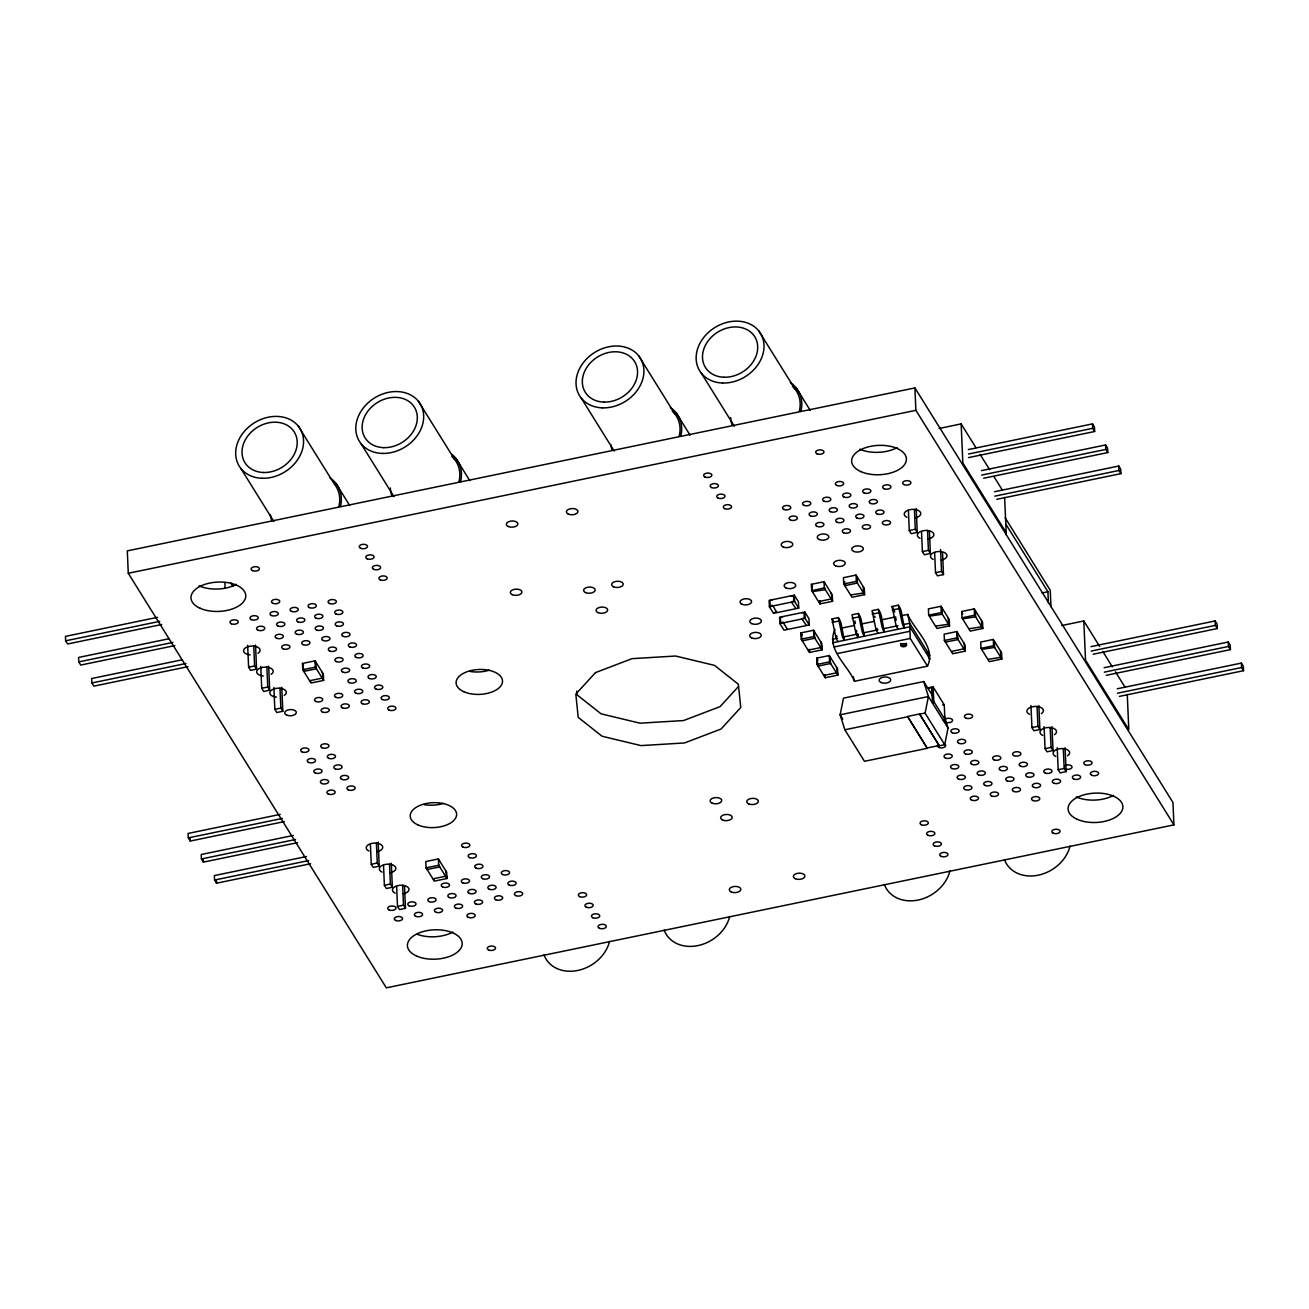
<?xml version="1.0" encoding="UTF-8"?>
<svg xmlns="http://www.w3.org/2000/svg" width="1309" height="1309" viewBox="0 0 1309 1309"><rect width="100%" height="100%" fill="white"/><g stroke="black" fill="none" stroke-linecap="round" stroke-linejoin="round"><path stroke-width="1.5" d="M834.962 629.482C825.75 649.117 847.725 665.021 854.499 681.269L927.492 666.166L910.246 638.465L909.69 623.28L907.71 614.428L901.819 615.655M944.705 744.706L925.087 713.176L928.408 696.535L923.712 681.547L843.471 698.155L840.133 714.796L844.845 729.768L864.464 761.298L927.279 748.306L907.644 716.432L919.654 713.961L939.289 745.819L944.705 744.706L948.043 728.066L944.509 716.825M927.492 666.166C936.54 647.088 914.435 630.333 907.71 614.428M943.282 719.786L943.674 721.063L944.918 719.459L944.247 704.831L933.104 686.947L933.824 701.608L932.581 703.211L931.55 687.438L927.639 688.256M738.456 686.571L720.065 706.631L683.543 720.555L639.986 723.19L601.06 713.83L577.22 694.981L576.827 691.087M914.909 387.922L127.3 550.876L128.282 573.277L386.319 987.837L1173.928 824.883L1172.946 802.482L914.909 387.922L915.891 410.322L1173.928 824.883M128.282 573.277L915.891 410.322M939.126 428.468L961.15 423.903L975.925 447.662M157.538 617.324L65.45 636.37L65.646 640.821L67.61 643.979L161.711 624.508M968.365 449.56L1092.491 423.887L1094.455 427.045L1094.651 431.495L968.529 457.594M65.646 640.821L159.747 621.35M968.562 454.01L1092.688 428.321L1094.651 431.495M168.665 638.808L78.573 657.445L78.769 661.896L80.733 665.054L174.833 645.599M981.488 470.635L1105.614 444.962L1107.578 448.12L1107.774 452.57L983.648 478.243M78.769 661.896L172.853 642.424M981.685 475.085L1105.81 449.412L1107.774 452.57M181.771 659.883L91.679 678.52L91.875 682.971L93.855 686.129L187.94 666.674M994.611 491.709L1118.737 466.037L1120.7 469.195L1120.897 473.645L996.771 499.318M91.875 682.971L185.976 663.499M994.791 496.16L1118.933 470.487L1120.897 473.645M248.612 667.197L254.617 665.97L256.58 669.128L250.575 670.372L248.612 667.197L247.646 645.321M909.28 530.521L915.286 529.278L917.249 532.436L911.244 533.679L909.28 530.521L908.397 510.477M302.477 663.45L315.093 660.832L323.356 674.102L323.634 680.418L311.018 683.02L302.755 669.75L302.477 663.45L303.524 665.103M302.755 669.75L315.371 667.132L323.634 680.418M261.718 688.289L267.74 687.045L269.703 690.203L263.698 691.447L261.718 688.289L260.769 666.396M922.403 551.596L928.408 550.353L930.372 553.511L924.367 554.754L922.403 551.596L921.52 531.552M811.416 584.321L824.032 581.703L832.295 594.99L832.573 601.289L819.958 603.891L811.695 590.621L811.416 584.321L812.447 585.974M856.053 575.076L843.454 577.694L843.732 583.994L851.995 597.264L864.594 594.662L864.316 588.363L856.053 575.076L856.331 581.376L864.594 594.662M811.695 590.621L824.31 588.003L832.573 601.289M843.732 583.994L856.331 581.376M794.334 595.17L769.103 600.389L769.381 606.689L773.504 613.332L798.735 608.112L798.457 601.796L794.334 595.17L794.596 601.469L798.735 608.112M769.381 606.689L794.596 601.469M274.841 709.363L280.846 708.12L282.809 711.278L276.804 712.521L274.841 709.363L273.892 687.47M935.51 572.671L941.515 571.428L943.494 574.586L937.489 575.829L935.51 572.671L934.642 552.627M774.274 612.465L776.63 611.974L772.506 605.331L770.134 605.822L769.921 600.929L772.261 599.735M804.822 612.023L779.591 617.243L779.869 623.542L784.009 630.185L809.224 624.966L808.946 618.666L804.822 612.023L805.1 618.323L809.224 624.966M779.869 623.542L805.1 618.323M838.038 641.639L836.958 639.888A6.365 1.554 78.3 0 1 835.24 634.292L832 618.928L838.3 617.619L839.609 619.73A6.349 1.554 78.3 0 1 841.638 626.275L844.338 640.33L843.258 638.596A6.365 1.554 78.3 0 1 841.54 632.983L838.3 617.619M858.328 613.479L861.567 628.844A6.365 1.554 78.3 0 0 863.286 634.456L864.365 636.19L861.649 622.135A6.349 1.554 78.3 0 0 859.637 615.59L858.328 613.479L852.012 614.788L855.252 630.153A6.365 1.554 78.3 0 0 856.986 635.749L858.049 637.499L857.902 633.998M878.339 609.339L881.579 624.704A6.365 1.554 78.3 0 0 883.313 630.3L884.377 632.051L881.677 617.995A6.349 1.554 78.3 0 0 879.664 611.45L878.339 609.339L872.039 610.649L875.279 626.013A6.365 1.554 78.3 0 0 876.997 631.609L878.077 633.36M898.089 629.22L897.025 627.469A6.365 1.554 78.3 0 1 895.307 621.857L892.067 606.492L898.367 605.2L899.676 607.311A6.349 1.554 78.3 0 1 901.688 613.839L904.404 627.911L903.325 626.16A6.365 1.554 78.3 0 1 901.606 620.564L898.367 605.2M832.148 622.429L838.464 621.12M852.175 618.29L858.475 616.981M872.187 614.15L878.503 612.841M892.214 609.994L898.514 608.701M800.961 632.869L813.576 630.267L821.839 643.537L822.117 649.837L809.502 652.438L801.239 639.168L800.961 632.869L801.992 634.521M941.007 606.28L928.408 608.881L928.67 615.181L936.933 628.451L949.549 625.849L949.27 619.55L941.007 606.28L941.286 612.579L949.549 625.849M840.869 628.255L854.63 625.407M860.52 624.197L874.297 621.35M882.151 619.713L893.949 617.275M801.239 639.168L813.854 636.567L822.117 649.837M928.67 615.181L941.286 612.579M1041.997 592.961L1047.92 591.733L1048.378 602.582M961.673 611.516L974.289 608.898L982.552 622.184L982.83 628.484L970.214 631.085L961.951 617.815L961.673 611.516L962.737 613.872M837.564 638.203L832.442 639.267L833.178 640.445M884.229 628.549L897.941 625.718M904.241 624.409L909.69 623.28L929.832 655.645M961.951 617.815L974.567 615.197L982.83 628.484M834.177 646.957L909.297 631.413M837.253 653.567L910.246 638.465M816.701 658.165L829.317 655.547L837.58 668.834L837.858 675.133L825.243 677.735L816.98 664.465L816.701 658.165L817.732 659.818M956.748 631.56L944.149 634.178L944.411 640.477L952.674 653.747L965.289 651.146L965.011 644.846L956.748 631.56L957.026 637.859L965.289 651.146M816.98 664.465L829.595 661.847L837.858 675.133M944.411 640.477L957.026 637.859M993.302 639.463L980.703 642.064L980.981 648.38L989.244 661.65L1001.843 659.049L1001.581 652.733L993.302 639.463L993.58 645.762L1001.843 659.049M1061.779 625.522L1083.803 620.973L1099.642 646.417M980.981 648.38L993.58 645.762M280.208 814.378L188.103 833.44L188.3 837.875L190.263 841.049L284.364 821.577M1091.019 646.63L1215.145 620.941L1217.125 624.098L1217.321 628.549L1093.195 654.238M188.3 837.875L282.4 818.42M1091.215 651.064L1215.341 625.391L1217.321 628.549M927.623 687.814L933.17 687.061M293.314 835.453L201.226 854.515L201.422 858.966L203.386 862.124L297.487 842.652M1104.141 667.705L1228.267 642.015L1230.231 645.173L1230.427 649.624L1106.301 675.313M942.627 704.847L944.247 704.831M201.422 858.966L295.523 839.494M1104.338 672.139L1228.464 646.466L1230.427 649.624M844.845 729.768L907.661 716.776L927.279 748.306M919.654 713.961L925.087 713.176M306.437 856.528L214.349 875.59L214.545 880.041L216.509 883.199L310.609 863.727M1117.264 688.779L1241.39 663.09L1243.354 666.248L1243.55 670.699L1119.424 696.388M214.545 880.041L308.629 860.569M1117.461 693.214L1241.586 667.541L1243.55 670.699M927.263 747.963L939.273 745.492M371.265 864.267L377.27 863.024L379.234 866.182L373.229 867.425L371.265 864.267L370.398 844.37M1031.934 727.575L1037.939 726.331L1039.902 729.489L1033.897 730.733L1031.934 727.575L1030.968 705.535M438.4 858.949L425.801 861.551L426.079 867.851L434.343 881.137L446.942 878.519L446.664 872.219L438.4 858.949L438.679 865.249L446.942 878.519M426.079 867.851L438.679 865.249M384.388 885.342L390.393 884.099L392.356 887.257L386.351 888.5L384.388 885.342L383.521 865.445M1045.057 748.65L1051.062 747.406L1053.025 750.564L1047.02 751.808L1045.057 748.65L1044.091 726.61M397.494 906.417L403.499 905.174L405.479 908.331L399.474 909.575L397.494 906.417L396.627 886.52M1058.179 769.725L1064.184 768.481L1066.148 771.639L1060.143 772.883L1058.179 769.725L1057.214 747.684M980.146 454.452L989.653 469.718M993.875 476.492L1002.334 490.073M1102.816 651.506L1112.306 666.772M1115.481 671.861L1124.987 687.127M1005.148 517.808L1050.243 590.277L1050.963 606.738M1005.819 524.107L1047.92 591.733M1006.146 532.583L962.851 463.026L961.15 423.903M796.314 388.02L810.14 410.224M758.811 330.932L794.956 389.018M944.64 640.183L945.458 642.13L958.057 639.528L957.043 632.672L957.779 633.229M952.396 652.635L951.61 651.391L964.226 648.773L965.011 650.033L963.98 643.177M929.979 659.147L909.837 626.782L832.589 642.768L833.293 643.881M892.067 606.492L893.376 608.603M923.712 681.547L933.006 696.486M933.824 701.608L944.918 719.459M948.043 728.066L928.408 696.535L840.133 714.796L842.751 719.001M877.046 628.467L877.914 629.858L863.891 632.754L864.038 636.256M919.671 714.289L939.289 745.819M701.362 373.229L734.316 426.194M824.31 582.816L825.063 583.372M824.523 587.725L825.341 589.672L812.693 591.57M812.48 586.677L811.711 585.434L811.924 590.326M832 618.928L833.309 621.039M819.663 602.778L818.894 601.535L831.51 598.917L832.279 600.16L831.264 593.321M676.197 412.875L690.023 435.079M638.677 355.786L674.839 413.873M802.024 635.225L801.255 633.981L802.27 640.837L814.885 638.219L813.854 631.38L814.607 631.92M817.765 660.521L816.996 659.278L818.01 666.117L830.626 663.516L829.595 656.66L830.348 657.216M809.207 651.326L808.438 650.082L821.054 647.48L821.823 648.724L820.808 641.885M824.948 676.622L824.179 675.379L836.795 672.777L837.564 674.02L836.549 667.165M581.229 398.083L614.199 451.049M455.974 458.428L469.8 480.648M418.455 401.356L454.616 459.443M361.006 443.653L393.976 496.602M335.857 483.283L349.683 505.503M298.337 426.21L334.499 484.297A35.719 28.88 -31.9 0 1 338.884 506.452M240.889 468.507L273.843 521.457M438.695 860.062L439.448 860.602M438.908 864.971L439.709 866.902L427.11 869.52L426.292 867.572M310.74 681.907L309.955 680.664L322.57 678.046L323.339 679.289L322.325 672.45M434.048 880.024L433.279 878.781L445.878 876.163L446.664 877.406L445.633 870.567M230.777 582.947L232.887 586.334M836.942 636.616L836.533 635.552M856.757 632.002L856.331 630.316M853.173 676.655L854.499 681.269M895.634 616.866L896.125 620.319M1241.39 663.09L1241.586 667.541M1228.267 642.015L1228.464 646.466M1215.145 620.941L1215.341 625.391M1118.737 466.037L1118.933 470.487M1127.262 694.441L1128.8 729.637L1085.521 660.096L1083.803 620.973M1105.614 444.962L1105.81 449.412M1092.491 423.887L1092.688 428.321M1065.101 747.766L1066.148 771.639M1063.317 748.584L1064.184 768.481M1051.978 726.691L1053.025 750.564M1050.194 727.509L1051.062 747.406M1038.871 705.616L1039.902 729.489M1037.072 706.435L1037.939 726.331M1004.608 497.371L1006.294 534.956M1000.534 651.08L1000.812 657.38L988.18 659.294M994.349 641.115L994.611 647.431L981.979 649.329M981.521 620.515L981.799 626.815L969.151 628.729M975.32 610.567L975.598 616.866L962.949 618.781M974.289 608.898L974.567 615.197M948.24 617.881L948.518 624.197L935.87 626.095M942.529 552.693L943.494 574.586M940.566 549.535L941.515 571.428M942.038 607.932L942.316 614.232L929.685 616.146M929.423 531.618L930.372 553.511M927.541 530.456L928.408 550.353M929.046 655.04L929.194 658.542M916.218 508.563L917.249 532.436M914.418 509.381L915.286 529.278M863.286 586.694L863.564 592.993L850.932 594.908M857.1 576.745L857.362 583.045L844.763 585.647L844.583 581.687M857.739 637.565L857.591 634.063L843.863 636.894L844.027 640.396M829.317 655.547L829.595 661.847M824.032 581.703L824.31 588.003M825.112 674.593L825.243 677.735M819.81 600.749L819.958 603.891M813.576 630.267L813.854 636.567M809.355 649.297L809.502 652.438M806.049 624.917L801.942 618.977L804.282 617.799L804.07 612.89L801.664 612.677M795.545 608.063L791.454 602.124L793.778 600.929L793.565 596.037L791.176 595.824M787.134 628.827L782.995 622.2L780.639 622.691L780.409 617.783L782.749 616.588M404.514 886.308L405.479 908.331M402.632 885.146L403.499 905.174M391.309 863.22L392.356 887.257M389.509 864.071L390.393 884.099M378.186 842.145L379.234 866.182M376.403 842.996L377.27 863.024M316.123 662.501L315.387 661.945L316.402 668.801L303.786 671.402L302.772 664.563M315.093 660.832L315.371 667.132M281.762 687.241L282.809 711.278M279.979 688.076L280.846 708.12M268.656 666.166L269.703 690.203M266.856 667.001L267.74 687.045M255.533 645.092L256.58 669.128M253.733 645.926L254.617 665.97M224.853 582.554L225.115 588.412M216.378 880.237L216.509 883.199M203.255 859.162L203.386 862.124M190.132 838.087L190.263 841.049M1064.822 765.732A4.156 2.225 -2.5 0 1 1070.68 765.389A4.156 2.225 -2.5 0 1 1071.007 768.514A4.156 2.225 -2.5 0 1 1065.15 768.874M944.345 743.937A4.156 2.225 -2.5 0 1 942.873 747.766A4.156 2.225 -2.5 0 1 937.522 745.345M933.202 559.434A8.296 4.451 -2.5 0 1 933.612 552.611A8.296 4.451 -2.5 0 1 946.047 553.625A8.296 4.451 -2.5 0 1 941.318 560.105M920.08 538.359A8.296 4.451 -2.5 0 1 920.489 531.536A8.296 4.451 -2.5 0 1 932.924 532.55A8.296 4.451 -2.5 0 1 928.196 539.03M1113.534 795.381A27.407 14.677 -2.5 0 1 1076.243 796.919M452.865 932.073A27.407 14.677 -2.5 0 1 417.096 934.25M236.405 584.321A27.407 14.677 -2.5 0 1 199.115 585.859M897.074 447.629A27.407 14.677 -2.5 0 1 859.784 449.167M395.187 893.196A8.296 4.451 -2.5 0 1 395.596 886.357A8.296 4.451 -2.5 0 1 408.032 887.371A8.296 4.451 -2.5 0 1 403.303 893.851M382.064 872.121A8.296 4.451 -2.5 0 1 382.473 865.282A8.296 4.451 -2.5 0 1 394.909 866.296A8.296 4.451 -2.5 0 1 390.18 872.776M368.942 851.03A8.296 4.451 -2.5 0 1 369.351 844.207A8.296 4.451 -2.5 0 1 381.786 845.221A8.296 4.451 -2.5 0 1 377.057 851.701M276.346 697.059A8.296 4.451 -2.5 0 1 270.358 691.217A8.296 4.451 -2.5 0 1 282.433 688.73A8.296 4.451 -2.5 0 1 284.233 695.423M263.24 675.968A8.296 4.451 -2.5 0 1 257.235 670.143A8.296 4.451 -2.5 0 1 269.327 667.655A8.296 4.451 -2.5 0 1 271.11 674.348M250.117 654.893A8.296 4.451 -2.5 0 1 244.128 649.068A8.296 4.451 -2.5 0 1 256.204 646.581A8.296 4.451 -2.5 0 1 258.004 653.273M906.957 517.284A8.296 4.451 -2.5 0 1 907.366 510.461A8.296 4.451 -2.5 0 1 919.802 511.475A8.296 4.451 -2.5 0 1 915.073 517.955M489.239 670.192A23.235 12.452 -2.5 0 1 469.718 671.37M443.342 803.399A23.235 12.452 -2.5 0 1 423.821 804.577M1029.61 714.354A8.296 4.451 -2.5 0 1 1028.972 708.087A8.296 4.451 -2.5 0 1 1040.688 707.367A8.296 4.451 -2.5 0 1 1041.326 713.634M1042.733 735.429A8.296 4.451 -2.5 0 1 1042.095 729.162A8.296 4.451 -2.5 0 1 1053.81 728.442A8.296 4.451 -2.5 0 1 1054.449 734.709M1055.856 756.504A8.296 4.451 -2.5 0 1 1055.218 750.237A8.296 4.451 -2.5 0 1 1066.917 749.517A8.296 4.451 -2.5 0 1 1067.571 755.784M906.368 643.194A2.945 1.571 -2.5 0 1 903.734 645.353A2.945 1.571 -2.5 0 1 900.707 643.537M927.328 652.406A6.349 1.554 78.3 0 1 927.525 652.635M854.842 620.908A6.349 1.554 78.3 0 1 855.35 623.428M873.561 613.103A6.349 1.554 78.3 0 1 873.757 613.512M874.707 616.146A6.349 1.554 78.3 0 1 875.017 617.39M894.374 610.845A6.349 1.554 78.3 0 1 894.718 612.007M451.687 454.239A37.421 30.254 -31.9 0 1 460.572 481.647M391.915 495.849A37.421 30.254 -31.9 0 1 390.344 487.946M451.998 456.677A35.719 28.88 -31.9 0 1 459.001 481.597M329.917 477.916A37.421 30.254 -31.9 0 1 340.455 506.501M271.797 520.704A37.421 30.254 -31.9 0 1 270.39 514.83M609.569 941.335A35.719 28.88 -31.9 0 1 577.76 970.46A35.719 28.88 -31.9 0 1 544.02 954.899M729.686 916.48A35.719 28.88 -31.9 0 1 697.893 945.605A35.719 28.88 -31.9 0 1 664.138 930.044M949.909 870.927A35.719 28.88 -31.9 0 1 918.116 900.036A35.719 28.88 -31.9 0 1 884.36 884.475M1070.026 846.072A35.719 28.88 -31.9 0 1 1038.233 875.181A35.719 28.88 -31.9 0 1 1004.478 859.62M790.391 382.653A37.421 30.254 -31.9 0 1 800.912 411.239M732.271 425.441A37.421 30.254 -31.9 0 1 730.7 417.522M792.354 386.253A35.719 28.88 -31.9 0 1 799.341 411.19M670.273 407.508A37.421 30.254 -31.9 0 1 680.795 436.093M612.137 450.296A37.421 30.254 -31.9 0 1 610.747 444.422M672.221 411.108A35.719 28.88 -31.9 0 1 679.224 436.044M595.513 672.597L575.813 694.081L578.202 717.381L602.042 736.231L640.968 745.606L684.509 742.956L721.046 729.031L740.747 707.531L738.358 684.247L714.518 665.381L675.591 656.022L632.034 658.656L595.513 672.597M462.977 847.07A4.156 2.225 -2.5 0 0 469.8 845.647A4.156 2.225 -2.5 0 0 464.45 843.241A4.156 2.225 -2.5 0 0 462.977 847.07M877.112 513.962A4.156 2.225 -2.5 0 0 883.935 512.555A4.156 2.225 -2.5 0 0 878.584 510.15A4.156 2.225 -2.5 0 0 877.112 513.962M837.073 522.242A4.156 2.225 -2.5 0 0 843.896 520.835A4.156 2.225 -2.5 0 0 838.545 518.429A4.156 2.225 -2.5 0 0 837.073 522.242M389.117 909.935A4.156 2.225 -2.5 0 0 395.94 908.511A4.156 2.225 -2.5 0 0 390.589 906.106A4.156 2.225 -2.5 0 0 389.117 909.935M395.678 920.472A4.156 2.225 -2.5 0 0 402.501 919.049A4.156 2.225 -2.5 0 0 397.151 916.644A4.156 2.225 -2.5 0 0 395.678 920.472M863.989 492.888A4.156 2.225 -2.5 0 0 870.812 491.48A4.156 2.225 -2.5 0 0 865.462 489.075A4.156 2.225 -2.5 0 0 863.989 492.888M870.55 503.425A4.156 2.225 -2.5 0 0 877.374 502.018A4.156 2.225 -2.5 0 0 872.023 499.613A4.156 2.225 -2.5 0 0 870.55 503.425M857.084 518.102A4.156 2.225 -2.5 0 0 863.907 516.695A4.156 2.225 -2.5 0 0 858.557 514.29A4.156 2.225 -2.5 0 0 857.084 518.102M429.156 901.639A4.156 2.225 -2.5 0 0 435.979 900.232A4.156 2.225 -2.5 0 0 430.628 897.827A4.156 2.225 -2.5 0 0 429.156 901.639M509.234 885.08A4.156 2.225 -2.5 0 0 516.057 883.657A4.156 2.225 -2.5 0 0 510.706 881.252A4.156 2.225 -2.5 0 0 509.234 885.08M978.51 774.895A4.156 2.225 -2.5 0 0 985.333 773.488A4.156 2.225 -2.5 0 0 979.983 771.083A4.156 2.225 -2.5 0 0 978.51 774.895M971.949 764.358A4.156 2.225 -2.5 0 0 978.772 762.951A4.156 2.225 -2.5 0 0 973.421 760.545A4.156 2.225 -2.5 0 0 971.949 764.358M469.538 857.608A4.156 2.225 -2.5 0 0 476.361 856.184A4.156 2.225 -2.5 0 0 471.011 853.779A4.156 2.225 -2.5 0 0 469.538 857.608M1085.161 764.718A4.156 2.225 -2.5 0 0 1091.984 763.311A4.156 2.225 -2.5 0 0 1086.65 760.905A4.156 2.225 -2.5 0 0 1085.161 764.718M308.613 762.427A4.156 2.225 -2.5 0 0 315.436 761.02A4.156 2.225 -2.5 0 0 310.086 758.615A4.156 2.225 -2.5 0 0 308.613 762.427M373.736 569.35A4.156 2.225 -2.5 0 0 380.559 567.926A4.156 2.225 -2.5 0 0 375.208 565.521A4.156 2.225 -2.5 0 0 373.736 569.35M853.664 551.4A5.809 3.109 -2.5 0 0 863.22 549.42A5.809 3.109 -2.5 0 0 855.742 546.049A5.809 3.109 -2.5 0 0 853.664 551.4M883.673 524.5A4.156 2.225 -2.5 0 0 890.496 523.093A4.156 2.225 -2.5 0 0 885.146 520.687A4.156 2.225 -2.5 0 0 883.673 524.5M367.175 558.812A4.156 2.225 -2.5 0 0 373.998 557.389A4.156 2.225 -2.5 0 0 368.647 554.983A4.156 2.225 -2.5 0 0 367.175 558.812M863.645 528.64A4.156 2.225 -2.5 0 0 870.469 527.232A4.156 2.225 -2.5 0 0 865.118 524.827A4.156 2.225 -2.5 0 0 863.645 528.64M360.613 548.275A4.156 2.225 -2.5 0 0 367.436 546.851A4.156 2.225 -2.5 0 0 362.086 544.446A4.156 2.225 -2.5 0 0 360.613 548.275M884 488.748A4.156 2.225 -2.5 0 0 890.84 487.341A4.156 2.225 -2.5 0 0 885.489 484.935A4.156 2.225 -2.5 0 0 884 488.748M904.028 484.608A4.156 2.225 -2.5 0 0 910.851 483.185A4.156 2.225 -2.5 0 0 905.501 480.779A4.156 2.225 -2.5 0 0 904.028 484.608M321.719 783.502A4.156 2.225 -2.5 0 0 328.559 782.095A4.156 2.225 -2.5 0 0 323.208 779.689A4.156 2.225 -2.5 0 0 321.719 783.502M993.973 759.809A4.156 2.225 -2.5 0 0 1000.796 758.386A4.156 2.225 -2.5 0 0 995.445 755.98A4.156 2.225 -2.5 0 0 993.973 759.809M469.195 893.36A4.156 2.225 -2.5 0 0 476.018 891.953A4.156 2.225 -2.5 0 0 470.667 889.547A4.156 2.225 -2.5 0 0 469.195 893.36M843.618 532.779A4.156 2.225 -2.5 0 0 850.457 531.372A4.156 2.225 -2.5 0 0 845.107 528.967A4.156 2.225 -2.5 0 0 843.618 532.779M449.167 897.499A4.156 2.225 -2.5 0 0 456.007 896.092A4.156 2.225 -2.5 0 0 450.656 893.687A4.156 2.225 -2.5 0 0 449.167 897.499M328.281 794.039A4.156 2.225 -2.5 0 0 335.104 792.632A4.156 2.225 -2.5 0 0 329.753 790.227A4.156 2.225 -2.5 0 0 328.281 794.039M1013.984 755.669A4.156 2.225 -2.5 0 0 1020.807 754.246A4.156 2.225 -2.5 0 0 1015.457 751.841A4.156 2.225 -2.5 0 0 1013.984 755.669M1045.122 773.014A4.156 2.225 -2.5 0 0 1051.945 771.59A4.156 2.225 -2.5 0 0 1046.595 769.185A4.156 2.225 -2.5 0 0 1045.122 773.014M488.633 950.007A4.156 2.225 -2.5 0 0 495.457 948.583A4.156 2.225 -2.5 0 0 490.106 946.178A4.156 2.225 -2.5 0 0 488.633 950.007M468.295 917.331A4.156 2.225 -2.5 0 0 475.118 915.924A4.156 2.225 -2.5 0 0 469.767 913.518A4.156 2.225 -2.5 0 0 468.295 917.331M315.158 772.964A4.156 2.225 -2.5 0 0 321.998 771.557A4.156 2.225 -2.5 0 0 316.647 769.152A4.156 2.225 -2.5 0 0 315.158 772.964M455.728 908.037A4.156 2.225 -2.5 0 0 462.552 906.63A4.156 2.225 -2.5 0 0 457.217 904.224A4.156 2.225 -2.5 0 0 455.728 908.037M475.756 903.897A4.156 2.225 -2.5 0 0 482.579 902.49A4.156 2.225 -2.5 0 0 477.229 900.085A4.156 2.225 -2.5 0 0 475.756 903.897M380.281 579.887A4.156 2.225 -2.5 0 0 387.12 578.463A4.156 2.225 -2.5 0 0 381.77 576.058A4.156 2.225 -2.5 0 0 380.281 579.887M489.222 889.22A4.156 2.225 -2.5 0 0 496.046 887.797A4.156 2.225 -2.5 0 0 490.695 885.391A4.156 2.225 -2.5 0 0 489.222 889.22M965.731 718.068A4.156 2.225 -2.5 0 0 972.554 716.661A4.156 2.225 -2.5 0 0 967.204 714.256A4.156 2.225 -2.5 0 0 965.731 718.068M476.1 868.145A4.156 2.225 -2.5 0 0 482.923 866.722A4.156 2.225 -2.5 0 0 477.572 864.316A4.156 2.225 -2.5 0 0 476.1 868.145M952.265 732.745A4.156 2.225 -2.5 0 0 959.088 731.338A4.156 2.225 -2.5 0 0 953.737 728.933A4.156 2.225 -2.5 0 0 952.265 732.745M803.922 505.323A4.156 2.225 -2.5 0 0 810.746 503.9A4.156 2.225 -2.5 0 0 805.411 501.494A4.156 2.225 -2.5 0 0 803.922 505.323M482.661 878.683A4.156 2.225 -2.5 0 0 489.484 877.259A4.156 2.225 -2.5 0 0 484.134 874.854A4.156 2.225 -2.5 0 0 482.661 878.683M991.617 795.97A4.156 2.225 -2.5 0 0 998.456 794.563A4.156 2.225 -2.5 0 0 993.106 792.158A4.156 2.225 -2.5 0 0 991.617 795.97M502.672 874.543A4.156 2.225 -2.5 0 0 509.496 873.119A4.156 2.225 -2.5 0 0 504.145 870.714A4.156 2.225 -2.5 0 0 502.672 874.543M985.072 785.433A4.156 2.225 -2.5 0 0 991.895 784.026A4.156 2.225 -2.5 0 0 986.544 781.62A4.156 2.225 -2.5 0 0 985.072 785.433M1007.079 780.884A4.156 2.225 -2.5 0 0 1013.919 779.46A4.156 2.225 -2.5 0 0 1008.568 777.055A4.156 2.225 -2.5 0 0 1007.079 780.884M945.36 757.96A4.156 2.225 -2.5 0 0 952.199 756.553A4.156 2.225 -2.5 0 0 946.849 754.148A4.156 2.225 -2.5 0 0 945.36 757.96M1027.107 776.744A4.156 2.225 -2.5 0 0 1033.93 775.321A4.156 2.225 -2.5 0 0 1028.579 772.915A4.156 2.225 -2.5 0 0 1027.107 776.744M409.128 905.779A4.156 2.225 -2.5 0 0 415.967 904.372A4.156 2.225 -2.5 0 0 410.617 901.966A4.156 2.225 -2.5 0 0 409.128 905.779M965.388 753.82A4.156 2.225 -2.5 0 0 972.211 752.413A4.156 2.225 -2.5 0 0 966.86 750.008A4.156 2.225 -2.5 0 0 965.388 753.82M1053.68 783.142A4.156 2.225 -2.5 0 0 1060.519 781.718A4.156 2.225 -2.5 0 0 1055.169 779.313A4.156 2.225 -2.5 0 0 1053.68 783.142M1073.707 778.986A4.156 2.225 -2.5 0 0 1080.53 777.579A4.156 2.225 -2.5 0 0 1075.18 775.173A4.156 2.225 -2.5 0 0 1073.707 778.986M958.826 743.283A4.156 2.225 -2.5 0 0 965.649 741.876A4.156 2.225 -2.5 0 0 960.299 739.47A4.156 2.225 -2.5 0 0 958.826 743.283M442.622 886.962A4.156 2.225 -2.5 0 0 449.445 885.555A4.156 2.225 -2.5 0 0 444.095 883.15A4.156 2.225 -2.5 0 0 442.622 886.962M462.633 882.822A4.156 2.225 -2.5 0 0 469.456 881.415A4.156 2.225 -2.5 0 0 464.106 879.01A4.156 2.225 -2.5 0 0 462.633 882.822M1000.534 770.346A4.156 2.225 -2.5 0 0 1007.357 768.923A4.156 2.225 -2.5 0 0 1002.007 766.518A4.156 2.225 -2.5 0 0 1000.534 770.346M1020.545 766.207A4.156 2.225 -2.5 0 0 1027.369 764.783A4.156 2.225 -2.5 0 0 1022.018 762.378A4.156 2.225 -2.5 0 0 1020.545 766.207M515.795 895.618A4.156 2.225 -2.5 0 0 522.618 894.194A4.156 2.225 -2.5 0 0 517.268 891.789A4.156 2.225 -2.5 0 0 515.795 895.618M751.611 637.941A5.809 3.109 -2.5 0 0 761.167 635.961A5.809 3.109 -2.5 0 0 753.673 632.591A5.809 3.109 -2.5 0 0 751.611 637.941M945.703 722.208A4.156 2.225 -2.5 0 0 952.527 720.801A4.156 2.225 -2.5 0 0 947.192 718.396A4.156 2.225 -2.5 0 0 945.703 722.208M272.828 603.302A4.156 2.225 -2.5 0 0 279.668 601.895A4.156 2.225 -2.5 0 0 274.317 599.489A4.156 2.225 -2.5 0 0 272.828 603.302M291.4 611.352A4.156 2.225 -2.5 0 0 298.239 609.945A4.156 2.225 -2.5 0 0 292.889 607.54A4.156 2.225 -2.5 0 0 291.4 611.352M1091.722 775.272A4.156 2.225 -2.5 0 0 1098.546 773.848A4.156 2.225 -2.5 0 0 1093.195 771.443A4.156 2.225 -2.5 0 0 1091.722 775.272M795.25 878.699A5.809 3.109 -2.5 0 0 804.806 876.735A5.809 3.109 -2.5 0 0 797.312 873.365A5.809 3.109 -2.5 0 0 795.25 878.699M568.302 514.093A5.809 3.109 -2.5 0 0 577.858 512.114A5.809 3.109 -2.5 0 0 570.364 508.743A5.809 3.109 -2.5 0 0 568.302 514.093M508.236 526.513A5.809 3.109 -2.5 0 0 517.791 524.533A5.809 3.109 -2.5 0 0 510.314 521.178A5.809 3.109 -2.5 0 0 508.236 526.513M495.767 899.758A4.156 2.225 -2.5 0 0 502.607 898.334A4.156 2.225 -2.5 0 0 497.256 895.929A4.156 2.225 -2.5 0 0 495.767 899.758M613.561 586.808A5.809 3.109 -2.5 0 0 623.117 584.828A5.809 3.109 -2.5 0 0 615.623 581.458A5.809 3.109 -2.5 0 0 613.561 586.808M271.388 615.492A4.156 2.225 -2.5 0 0 278.212 614.085A4.156 2.225 -2.5 0 0 272.861 611.679A4.156 2.225 -2.5 0 0 271.388 615.492M731.191 891.953A5.809 3.109 -2.5 0 0 740.747 889.989A5.809 3.109 -2.5 0 0 733.253 886.618A5.809 3.109 -2.5 0 0 731.191 891.953M951.921 768.498A4.156 2.225 -2.5 0 0 958.744 767.09A4.156 2.225 -2.5 0 0 953.394 764.685A4.156 2.225 -2.5 0 0 951.921 768.498M1033.668 787.282A4.156 2.225 -2.5 0 0 1040.491 785.858A4.156 2.225 -2.5 0 0 1035.141 783.453A4.156 2.225 -2.5 0 0 1033.668 787.282M342.434 707.858A4.156 2.225 -2.5 0 0 349.258 706.435A4.156 2.225 -2.5 0 0 343.907 704.029A4.156 2.225 -2.5 0 0 342.434 707.858M1013.641 791.421A4.156 2.225 -2.5 0 0 1020.464 789.998A4.156 2.225 -2.5 0 0 1015.13 787.593A4.156 2.225 -2.5 0 0 1013.641 791.421M349.339 682.644A4.156 2.225 -2.5 0 0 356.163 681.22A4.156 2.225 -2.5 0 0 350.812 678.815A4.156 2.225 -2.5 0 0 349.339 682.644M257.922 630.185A4.156 2.225 -2.5 0 0 264.745 628.762A4.156 2.225 -2.5 0 0 259.395 626.356A4.156 2.225 -2.5 0 0 257.922 630.185M921.421 824.768A4.156 2.225 -2.5 0 0 928.245 823.361A4.156 2.225 -2.5 0 0 922.894 820.956A4.156 2.225 -2.5 0 0 921.421 824.768M1077.225 819.319A27.407 14.677 -2.5 0 0 1122.304 809.993A27.407 14.677 -2.5 0 0 1086.961 794.105A27.407 14.677 -2.5 0 0 1077.225 819.319M355.884 693.181A4.156 2.225 -2.5 0 0 362.724 691.757A4.156 2.225 -2.5 0 0 357.373 689.352A4.156 2.225 -2.5 0 0 355.884 693.181M286.655 715.107A5.809 3.109 -2.5 0 0 296.21 713.127A5.809 3.109 -2.5 0 0 288.716 709.756A5.809 3.109 -2.5 0 0 286.655 715.107M416.54 956.012A27.407 14.677 -2.5 0 0 461.619 946.685A27.407 14.677 -2.5 0 0 426.292 930.797A27.407 14.677 -2.5 0 0 416.54 956.012M200.097 608.26A27.407 14.677 -2.5 0 0 245.176 598.933A27.407 14.677 -2.5 0 0 209.849 583.045A27.407 14.677 -2.5 0 0 200.097 608.26M435.717 912.177A4.156 2.225 -2.5 0 0 442.54 910.769A4.156 2.225 -2.5 0 0 437.19 908.364A4.156 2.225 -2.5 0 0 435.717 912.177M860.766 471.567A27.407 14.677 -2.5 0 0 905.844 462.241A27.407 14.677 -2.5 0 0 870.518 446.353A27.407 14.677 -2.5 0 0 860.766 471.567M362.446 703.718A4.156 2.225 -2.5 0 0 369.269 702.295A4.156 2.225 -2.5 0 0 363.935 699.89A4.156 2.225 -2.5 0 0 362.446 703.718M881.055 682.529A5.809 3.109 -2.5 0 0 890.611 680.549A5.809 3.109 -2.5 0 0 883.117 677.178A5.809 3.109 -2.5 0 0 881.055 682.529M415.689 916.316A4.156 2.225 -2.5 0 0 422.512 914.909A4.156 2.225 -2.5 0 0 417.162 912.504A4.156 2.225 -2.5 0 0 415.689 916.316M741.941 604.251A5.809 3.109 -2.5 0 0 751.497 602.271A5.809 3.109 -2.5 0 0 744.003 598.917A5.809 3.109 -2.5 0 0 741.941 604.251M971.605 800.11A4.156 2.225 -2.5 0 0 978.428 798.703A4.156 2.225 -2.5 0 0 973.078 796.297A4.156 2.225 -2.5 0 0 971.605 800.11M335.873 697.321A4.156 2.225 -2.5 0 0 342.696 695.897A4.156 2.225 -2.5 0 0 337.346 693.492A4.156 2.225 -2.5 0 0 335.873 697.321M835.551 565.848A5.809 3.109 -2.5 0 0 845.107 563.884A5.809 3.109 -2.5 0 0 837.613 560.514A5.809 3.109 -2.5 0 0 835.551 565.848M965.044 789.572A4.156 2.225 -2.5 0 0 971.867 788.165A4.156 2.225 -2.5 0 0 966.517 785.76A4.156 2.225 -2.5 0 0 965.044 789.572M927.966 835.306A4.156 2.225 -2.5 0 0 934.806 833.898A4.156 2.225 -2.5 0 0 929.455 831.493A4.156 2.225 -2.5 0 0 927.966 835.306M958.483 779.035A4.156 2.225 -2.5 0 0 965.306 777.628A4.156 2.225 -2.5 0 0 959.955 775.223A4.156 2.225 -2.5 0 0 958.483 779.035M315.845 701.46A4.156 2.225 -2.5 0 0 322.685 700.053A4.156 2.225 -2.5 0 0 317.334 697.648A4.156 2.225 -2.5 0 0 315.845 701.46M934.528 845.843A4.156 2.225 -2.5 0 0 941.351 844.436A4.156 2.225 -2.5 0 0 936.017 842.031A4.156 2.225 -2.5 0 0 934.528 845.843M941.089 856.381A4.156 2.225 -2.5 0 0 947.912 854.973A4.156 2.225 -2.5 0 0 942.562 852.568A4.156 2.225 -2.5 0 0 941.089 856.381M231.349 623.788A4.156 2.225 -2.5 0 0 238.173 622.364A4.156 2.225 -2.5 0 0 232.822 619.959A4.156 2.225 -2.5 0 0 231.349 623.788M783.109 546.966A5.809 3.109 -2.5 0 0 792.665 544.986A5.809 3.109 -2.5 0 0 785.187 541.615A5.809 3.109 -2.5 0 0 783.109 546.966M819.156 539.504A5.809 3.109 -2.5 0 0 828.712 537.524A5.809 3.109 -2.5 0 0 821.218 534.17A5.809 3.109 -2.5 0 0 819.156 539.504M748.683 803.89A5.809 3.109 -2.5 0 0 758.238 801.91A5.809 3.109 -2.5 0 0 750.744 798.539A5.809 3.109 -2.5 0 0 748.683 803.89M252.506 570.642A4.156 2.225 -2.5 0 0 259.329 569.219A4.156 2.225 -2.5 0 0 253.979 566.813A4.156 2.225 -2.5 0 0 252.506 570.642M297.961 621.89A4.156 2.225 -2.5 0 0 304.784 620.482A4.156 2.225 -2.5 0 0 299.434 618.077A4.156 2.225 -2.5 0 0 297.961 621.89M277.95 626.029A4.156 2.225 -2.5 0 0 284.773 624.622A4.156 2.225 -2.5 0 0 279.422 622.217A4.156 2.225 -2.5 0 0 277.95 626.029M251.361 619.632A4.156 2.225 -2.5 0 0 258.184 618.224A4.156 2.225 -2.5 0 0 252.833 615.819A4.156 2.225 -2.5 0 0 251.361 619.632M1032.866 800.519A4.156 2.225 -2.5 0 0 1039.706 799.112A4.156 2.225 -2.5 0 0 1034.355 796.706A4.156 2.225 -2.5 0 0 1032.866 800.519M336.004 614.019A4.156 2.225 -2.5 0 0 342.827 612.612A4.156 2.225 -2.5 0 0 337.477 610.207A4.156 2.225 -2.5 0 0 336.004 614.019M1053.205 833.195A4.156 2.225 -2.5 0 0 1060.028 831.788A4.156 2.225 -2.5 0 0 1054.678 829.382A4.156 2.225 -2.5 0 0 1053.205 833.195M322.407 711.998A4.156 2.225 -2.5 0 0 329.23 710.591A4.156 2.225 -2.5 0 0 323.879 708.185A4.156 2.225 -2.5 0 0 322.407 711.998M276.494 638.236A4.156 2.225 -2.5 0 0 283.317 636.812A4.156 2.225 -2.5 0 0 277.966 634.407A4.156 2.225 -2.5 0 0 276.494 638.236M817.078 453.83A4.156 2.225 -2.5 0 0 823.901 452.407A4.156 2.225 -2.5 0 0 818.55 450.001A4.156 2.225 -2.5 0 0 817.078 453.83M296.521 634.096A4.156 2.225 -2.5 0 0 303.344 632.672A4.156 2.225 -2.5 0 0 297.994 630.267A4.156 2.225 -2.5 0 0 296.521 634.096M704.962 477.016A4.156 2.225 -2.5 0 0 711.785 475.609A4.156 2.225 -2.5 0 0 706.435 473.203A4.156 2.225 -2.5 0 0 704.962 477.016M711.523 487.553A4.156 2.225 -2.5 0 0 718.346 486.146A4.156 2.225 -2.5 0 0 712.996 483.741A4.156 2.225 -2.5 0 0 711.523 487.553M283.055 648.773A4.156 2.225 -2.5 0 0 289.878 647.35A4.156 2.225 -2.5 0 0 284.528 644.944A4.156 2.225 -2.5 0 0 283.055 648.773M322.063 747.75A4.156 2.225 -2.5 0 0 328.886 746.343A4.156 2.225 -2.5 0 0 323.536 743.937A4.156 2.225 -2.5 0 0 322.063 747.75M718.085 498.091A4.156 2.225 -2.5 0 0 724.908 496.684A4.156 2.225 -2.5 0 0 719.557 494.278A4.156 2.225 -2.5 0 0 718.085 498.091M303.083 644.633A4.156 2.225 -2.5 0 0 309.906 643.21A4.156 2.225 -2.5 0 0 304.555 640.805A4.156 2.225 -2.5 0 0 303.083 644.633M724.646 508.628A4.156 2.225 -2.5 0 0 731.469 507.221A4.156 2.225 -2.5 0 0 726.119 504.816A4.156 2.225 -2.5 0 0 724.646 508.628M830.511 511.704A4.156 2.225 -2.5 0 0 837.335 510.297A4.156 2.225 -2.5 0 0 831.984 507.892A4.156 2.225 -2.5 0 0 830.511 511.704M836.746 485.443A4.156 2.225 -2.5 0 0 843.585 484.019A4.156 2.225 -2.5 0 0 838.235 481.614A4.156 2.225 -2.5 0 0 836.746 485.443M329.443 603.482A4.156 2.225 -2.5 0 0 336.266 602.075A4.156 2.225 -2.5 0 0 330.915 599.669A4.156 2.225 -2.5 0 0 329.443 603.482M302.052 751.89A4.156 2.225 -2.5 0 0 308.875 750.482A4.156 2.225 -2.5 0 0 303.524 748.077A4.156 2.225 -2.5 0 0 302.052 751.89M823.95 501.167A4.156 2.225 -2.5 0 0 830.773 499.76A4.156 2.225 -2.5 0 0 825.423 497.355A4.156 2.225 -2.5 0 0 823.95 501.167M843.961 497.027A4.156 2.225 -2.5 0 0 850.801 495.62A4.156 2.225 -2.5 0 0 845.45 493.215A4.156 2.225 -2.5 0 0 843.961 497.027M850.523 507.565A4.156 2.225 -2.5 0 0 857.346 506.158A4.156 2.225 -2.5 0 0 851.995 503.752A4.156 2.225 -2.5 0 0 850.523 507.565M599.407 928.277A4.156 2.225 -2.5 0 0 606.231 926.854A4.156 2.225 -2.5 0 0 600.88 924.449A4.156 2.225 -2.5 0 0 599.407 928.277M328.624 758.287A4.156 2.225 -2.5 0 0 335.448 756.88A4.156 2.225 -2.5 0 0 330.097 754.475A4.156 2.225 -2.5 0 0 328.624 758.287M592.846 917.74A4.156 2.225 -2.5 0 0 599.669 916.316A4.156 2.225 -2.5 0 0 594.319 913.911A4.156 2.225 -2.5 0 0 592.846 917.74M586.285 907.202A4.156 2.225 -2.5 0 0 593.108 905.779A4.156 2.225 -2.5 0 0 587.757 903.374A4.156 2.225 -2.5 0 0 586.285 907.202M579.723 896.665A4.156 2.225 -2.5 0 0 586.547 895.241A4.156 2.225 -2.5 0 0 581.196 892.836A4.156 2.225 -2.5 0 0 579.723 896.665M335.186 768.825A4.156 2.225 -2.5 0 0 342.009 767.418A4.156 2.225 -2.5 0 0 336.658 765.012A4.156 2.225 -2.5 0 0 335.186 768.825M341.747 779.362A4.156 2.225 -2.5 0 0 348.57 777.955A4.156 2.225 -2.5 0 0 343.22 775.55A4.156 2.225 -2.5 0 0 341.747 779.362M348.309 789.9A4.156 2.225 -2.5 0 0 355.132 788.493A4.156 2.225 -2.5 0 0 349.781 786.087A4.156 2.225 -2.5 0 0 348.309 789.9M786.054 587.986A5.809 3.109 -2.5 0 0 795.61 586.007A5.809 3.109 -2.5 0 0 788.116 582.652A5.809 3.109 -2.5 0 0 786.054 587.986M751.742 623.64A5.809 3.109 -2.5 0 0 761.298 621.66A5.809 3.109 -2.5 0 0 753.804 618.29A5.809 3.109 -2.5 0 0 751.742 623.64M712.063 803.137A5.809 3.109 -2.5 0 0 721.619 801.157A5.809 3.109 -2.5 0 0 714.125 797.786A5.809 3.109 -2.5 0 0 712.063 803.137M722.552 819.99A5.809 3.109 -2.5 0 0 732.107 818.027A5.809 3.109 -2.5 0 0 724.613 814.656A5.809 3.109 -2.5 0 0 722.552 819.99M585.532 592.601A5.809 3.109 -2.5 0 0 595.088 590.621A5.809 3.109 -2.5 0 0 587.594 587.25A5.809 3.109 -2.5 0 0 585.532 592.601M512.244 594.679A5.809 3.109 -2.5 0 0 521.8 592.699A5.809 3.109 -2.5 0 0 514.322 589.328A5.809 3.109 -2.5 0 0 512.244 594.679M598 612.628A5.809 3.109 -2.5 0 0 607.556 610.649A5.809 3.109 -2.5 0 0 600.062 607.278A5.809 3.109 -2.5 0 0 598 612.628M463.795 691.692A23.235 12.452 -2.5 0 0 502.034 683.789A23.235 12.452 -2.5 0 0 472.074 670.323A23.235 12.452 -2.5 0 0 463.795 691.692M417.898 824.899A23.235 12.452 -2.5 0 0 456.121 816.996A23.235 12.452 -2.5 0 0 426.161 803.53A23.235 12.452 -2.5 0 0 417.898 824.899M389.035 710.1A4.156 2.225 -2.5 0 0 395.858 708.693A4.156 2.225 -2.5 0 0 390.507 706.287A4.156 2.225 -2.5 0 0 389.035 710.1M382.473 699.562A4.156 2.225 -2.5 0 0 389.297 698.155A4.156 2.225 -2.5 0 0 383.946 695.75A4.156 2.225 -2.5 0 0 382.473 699.562M329.655 651.015A4.156 2.225 -2.5 0 0 336.478 649.608A4.156 2.225 -2.5 0 0 331.128 647.202A4.156 2.225 -2.5 0 0 329.655 651.015M336.217 661.552A4.156 2.225 -2.5 0 0 343.04 660.145A4.156 2.225 -2.5 0 0 337.689 657.74A4.156 2.225 -2.5 0 0 336.217 661.552M342.778 672.09A4.156 2.225 -2.5 0 0 349.601 670.683A4.156 2.225 -2.5 0 0 344.251 668.277A4.156 2.225 -2.5 0 0 342.778 672.09M810.484 515.861A4.156 2.225 -2.5 0 0 817.307 514.437A4.156 2.225 -2.5 0 0 811.956 512.032A4.156 2.225 -2.5 0 0 810.484 515.861M817.045 526.398A4.156 2.225 -2.5 0 0 823.868 524.974A4.156 2.225 -2.5 0 0 818.518 522.569A4.156 2.225 -2.5 0 0 817.045 526.398M783.911 509.463A4.156 2.225 -2.5 0 0 790.734 508.039A4.156 2.225 -2.5 0 0 785.384 505.634A4.156 2.225 -2.5 0 0 783.911 509.463M790.472 520A4.156 2.225 -2.5 0 0 797.296 518.577A4.156 2.225 -2.5 0 0 791.945 516.171A4.156 2.225 -2.5 0 0 790.472 520M309.431 607.621A4.156 2.225 -2.5 0 0 316.254 606.214A4.156 2.225 -2.5 0 0 310.904 603.809A4.156 2.225 -2.5 0 0 309.431 607.621M315.976 618.159A4.156 2.225 -2.5 0 0 322.816 616.752A4.156 2.225 -2.5 0 0 317.465 614.346A4.156 2.225 -2.5 0 0 315.976 618.159M316.533 629.94A4.156 2.225 -2.5 0 0 323.356 628.533A4.156 2.225 -2.5 0 0 318.005 626.127A4.156 2.225 -2.5 0 0 316.533 629.94M323.094 640.477A4.156 2.225 -2.5 0 0 329.917 639.07A4.156 2.225 -2.5 0 0 324.567 636.665A4.156 2.225 -2.5 0 0 323.094 640.477M343.122 636.338A4.156 2.225 -2.5 0 0 349.945 634.93A4.156 2.225 -2.5 0 0 344.594 632.525A4.156 2.225 -2.5 0 0 343.122 636.338M336.56 625.8A4.156 2.225 -2.5 0 0 343.383 624.393A4.156 2.225 -2.5 0 0 338.033 621.988A4.156 2.225 -2.5 0 0 336.56 625.8M349.683 646.875A4.156 2.225 -2.5 0 0 356.506 645.468A4.156 2.225 -2.5 0 0 351.156 643.063A4.156 2.225 -2.5 0 0 349.683 646.875M356.228 657.413A4.156 2.225 -2.5 0 0 363.068 656.005A4.156 2.225 -2.5 0 0 357.717 653.6A4.156 2.225 -2.5 0 0 356.228 657.413M362.789 667.95A4.156 2.225 -2.5 0 0 369.613 666.543A4.156 2.225 -2.5 0 0 364.262 664.138A4.156 2.225 -2.5 0 0 362.789 667.95M369.351 678.487A4.156 2.225 -2.5 0 0 376.174 677.08A4.156 2.225 -2.5 0 0 370.823 674.675A4.156 2.225 -2.5 0 0 369.351 678.487M375.912 689.025A4.156 2.225 -2.5 0 0 382.735 687.618A4.156 2.225 -2.5 0 0 377.385 685.212A4.156 2.225 -2.5 0 0 375.912 689.025M901.688 646.417A2.945 1.571 -2.5 0 0 906.515 645.419A2.945 1.571 -2.5 0 0 902.719 643.701A2.945 1.571 -2.5 0 0 901.688 646.417M382.228 453.421A35.719 28.88 -31.9 0 0 422.169 407.917A35.719 28.88 -31.9 0 0 364.818 406.15A35.719 28.88 -31.9 0 0 382.228 453.421M383.635 447.645A29.043 23.48 -31.9 0 0 416.098 410.65A29.043 23.48 -31.9 0 0 369.465 409.21A29.043 23.48 -31.9 0 0 383.635 447.645M262.095 478.276A35.719 28.88 -31.9 0 0 302.052 432.772A35.719 28.88 -31.9 0 0 244.685 431.005A35.719 28.88 -31.9 0 0 262.095 478.276M263.502 472.5A29.043 23.48 -31.9 0 0 295.981 435.504A29.043 23.48 -31.9 0 0 249.348 434.064A29.043 23.48 -31.9 0 0 263.502 472.5M722.568 383.013A35.719 28.88 -31.9 0 0 762.509 337.509A35.719 28.88 -31.9 0 0 705.158 335.742A35.719 28.88 -31.9 0 0 722.568 383.013M723.975 377.237A29.043 23.48 -31.9 0 0 756.455 340.225A29.043 23.48 -31.9 0 0 709.822 338.802A29.043 23.48 -31.9 0 0 723.975 377.237M602.451 407.868A35.719 28.88 -31.9 0 0 642.392 362.364A35.719 28.88 -31.9 0 0 585.041 360.597A35.719 28.88 -31.9 0 0 602.451 407.868M603.858 402.092A29.043 23.48 -31.9 0 0 636.321 365.08A29.043 23.48 -31.9 0 0 589.688 363.64A29.043 23.48 -31.9 0 0 603.858 402.092"/></g></svg>
